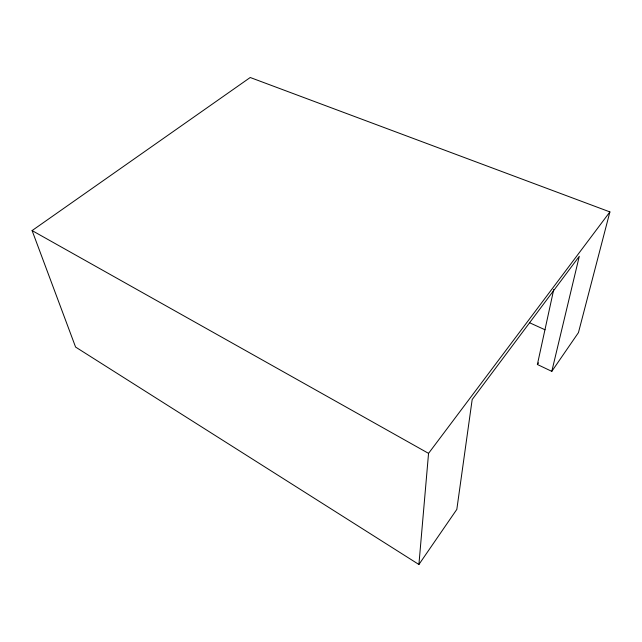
<?xml version="1.0" encoding="UTF-8"?>
<svg xmlns="http://www.w3.org/2000/svg" width="642" height="642" viewBox="0 0 642 642"><rect width="100%" height="100%" fill="white"/><g stroke="black" fill="none" stroke-linecap="round" stroke-linejoin="round"><path stroke-width="0.96" d="M418.913 564.495L428.551 453.372L609.9 211.916L250.228 77.505L32.1 230.582L75.587 347.065L418.913 564.495L456.823 509.395L472.183 399.517L579.285 256.31L551.799 371.357L537.378 364.487L553.741 289.454M609.9 211.916L578.442 332.628L551.799 371.357M537.378 364.487L538.518 362.882M529.538 322.733L545.05 329.787M32.1 230.582L428.551 453.372"/></g></svg>
